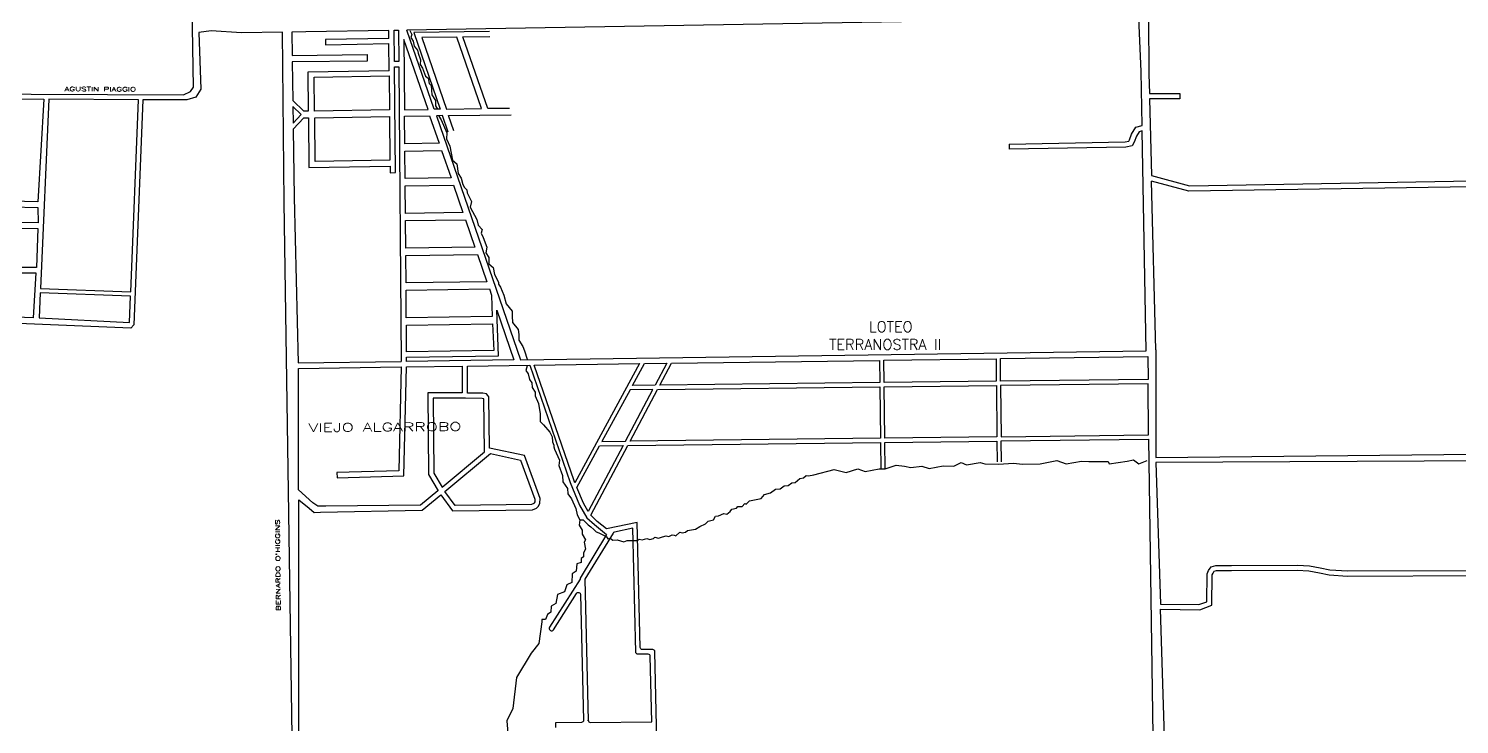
# Model space of a CAD drawing. Header units: millimetres. Extents: x 4374322 to 4409026, y 6503580 to 6534206.
# Drawn here: x 4388599 to 4391967, y 6514130 to 6515767 of the extents above; entities that cross this region are included whole.
import ezdxf

# ---------------------------------------------------------------- set-up
doc = ezdxf.new("R2010")
doc.units = ezdxf.units.MM
for name, color, linetype in [('CANAL', 252, 'Continuous'), ('LINEA CALLE', 252, 'Continuous'), ('NOMBRE BARRIO', 8, 'Continuous'), ('NOMBRE CALLE', 252, 'Continuous')]:
    doc.layers.add(name, color=color, linetype=linetype)
doc.styles.add('ROMANS', font='romans')

msp = doc.modelspace()

# ---------------------------------------------------------------- linework, layer by layer
at = {"layer": 'CANAL', "transparency": 33554687}
for points in [[(4389496.5, 6515762.6), (4389501.4, 6515753.4), (4389499.4, 6515745.7), (4389504.6, 6515737.1), (4389507.1, 6515725.4), (4389514.5, 6515716.3), (4389515.9, 6515709.1), (4389521.6, 6515693.8), (4389521.1, 6515682.7), (4389526.6, 6515673.7), (4389533.3, 6515655.2), (4389539.7, 6515650.4), (4389541.9, 6515637.8), (4389546.5, 6515632.8), (4389548.1, 6515611.4), (4389556.9, 6515597.6), (4389557.1, 6515585), (4389561.4, 6515577.1)], [(4389564.8, 6515562), (4389564.8, 6515560.6), (4389570.2, 6515552.2), (4389583.5, 6515521.6), (4389582.9, 6515507.7), (4389591, 6515490.4), (4389597.4, 6515457.5), (4389607.2, 6515448.9), (4389610.1, 6515425.8), (4389617.6, 6515414.8), (4389621.1, 6515399.8), (4389625.7, 6515392.8), (4389630.9, 6515387.7), (4389631.5, 6515380.7), (4389641.8, 6515359.8), (4389638.8, 6515346.6), (4389654.1, 6515317.5), (4389657.7, 6515304.3), (4389667.3, 6515294.6), (4389664.8, 6515285.9), (4389669.4, 6515275.2)], [(4389669.4, 6515275.2), (4389677.9, 6515252.7), (4389675.3, 6515239.6), (4389682.3, 6515228.2), (4389682.3, 6515213.4), (4389692.8, 6515204.6), (4389696.3, 6515188), (4389705.1, 6515170.6), (4389705.1, 6515165.3), (4389710.3, 6515158.3), (4389718.2, 6515140), (4389723.4, 6515119), (4389737.4, 6515102.4), (4389737.4, 6515090.1), (4389738.3, 6515075.3), (4389751.4, 6515058.7), (4389753.2, 6515047.3), (4389753.2, 6515034.2), (4389762.8, 6515019.3), (4389766.3, 6515008.8), (4389772.6, 6514989.1)], [(4389773.2, 6514973.2), (4389770, 6514962.7), (4389775.5, 6514954.8), (4389778, 6514941.3), (4389784.1, 6514933.3), (4389784.7, 6514922.9), (4389791.5, 6514911.8), (4389791.5, 6514903.2), (4389799.5, 6514885.2), (4389803.2, 6514860.7), (4389803.8, 6514842.9), (4389811.1, 6514834.9), (4389826, 6514817.4), (4389832, 6514806.7), (4389832.6, 6514795), (4389835.7, 6514787.1), (4389835.7, 6514782.8), (4389837.5, 6514777.2), (4389848.6, 6514751.8), (4389847.4, 6514739), (4389856, 6514715.6), (4389856.6, 6514700.3), (4389867.7, 6514685), (4389868.9, 6514672.1), (4389876.9, 6514660.4), (4389887.3, 6514637.5), (4389890.4, 6514622.7), (4389896.5, 6514611.1), (4389895.3, 6514598.8), (4389902.7, 6514587.2), (4389902.7, 6514577.3), (4389910.1, 6514564.5), (4389907, 6514558.9), (4389910.1, 6514542.4), (4389905.1, 6514533.8), (4389905.8, 6514524), (4389900.2, 6514520.3), (4389899.6, 6514511.1), (4389889.8, 6514507.4), (4389888.5, 6514490.5), (4389878.7, 6514484.4), (4389878.1, 6514463.5), (4389866.4, 6514458.6), (4389860.9, 6514441.4), (4389844.3, 6514435.9), (4389840.6, 6514414.4), (4389829.6, 6514407.7), (4389828.3, 6514393.6), (4389820.4, 6514388.1), (4389816.1, 6514377), (4389807.5, 6514377), (4389807.5, 6514371.5)], [(4389896.5, 6514611.1), (4389904.9, 6514611.1), (4389911, 6514605.1), (4389916.7, 6514599.4), (4389922.5, 6514594.6), (4389929.7, 6514588.5), (4389935.2, 6514582.8), (4389941.5, 6514580.4), (4389952.7, 6514575.2), (4389959.3, 6514571), (4389963, 6514566.5), (4389968.4, 6514568), (4389974.2, 6514563.7), (4389984.4, 6514564), (4390000.8, 6514559.8), (4390008.3, 6514562.8), (4390022.9, 6514562.5), (4390031.6, 6514562.8), (4390036.5, 6514565.6), (4390043.4, 6514564.3), (4390054.6, 6514567.1), (4390061.9, 6514565.3), (4390070, 6514567.1), (4390073.4, 6514570.7), (4390081.8, 6514568), (4390091.8, 6514571), (4390099.7, 6514573.4), (4390106, 6514571.9), (4390114.2, 6514575.8), (4390119.3, 6514575.2), (4390123, 6514573.4), (4390132.6, 6514582.5), (4390137.8, 6514580.4), (4390145.3, 6514582.5), (4390150.5, 6514586.1), (4390169, 6514588.9), (4390179, 6514595.8), (4390192.6, 6514601.6), (4390198.7, 6514607.9), (4390211.4, 6514611.5), (4390216.5, 6514619.7), (4390223.2, 6514620.9), (4390235.9, 6514626), (4390243.1, 6514624.8), (4390250.4, 6514630.6), (4390254.6, 6514636.3), (4390265.5, 6514638.4), (4390268.8, 6514642.6), (4390278.8, 6514642.6), (4390285.5, 6514649.3), (4390288.8, 6514648.4), (4390296.3, 6514655.9), (4390323.8, 6514661.3), (4390331.5, 6514670.9), (4390346, 6514674.8), (4390357.6, 6514683), (4390368.3, 6514684.5), (4390377.9, 6514691.2), (4390387.6, 6514692.2), (4390395.8, 6514698), (4390404, 6514698.9), (4390414.7, 6514708.1), (4390423.4, 6514710), (4390429.7, 6514715.4), (4390435, 6514714.4), (4390447.6, 6514716.8), (4390495.6, 6514729.7), (4390524, 6514722.3), (4390551.1, 6514730.9), (4390568.4, 6514724.8), (4390601.8, 6514730.9), (4390615.4, 6514730.9), (4390641.3, 6514739.6), (4390661.1, 6514737.1), (4390675.9, 6514734.6), (4390701.9, 6514737.1), (4390719.2, 6514732.2), (4390752.5, 6514738.3), (4390777.2, 6514737.1), (4390794.5, 6514745.7), (4390806.9, 6514740.8), (4390839, 6514745.7), (4390850.1, 6514743.3), (4390882.2, 6514742), (4390918.1, 6514744.5), (4390939.1, 6514742), (4390980.2, 6514743.3), (4391019.7, 6514750.7), (4391041.9, 6514743.3), (4391077.8, 6514749.5), (4391095.1, 6514748.3), (4391140.8, 6514748.3), (4391143.2, 6514743.3), (4391185.3, 6514749.5), (4391200.1, 6514752), (4391212.4, 6514743.3), (4391232.2, 6514750.7)], [(4389807.5, 6514371.5), (4389800.4, 6514320), (4389782.1, 6514297.5), (4389747.4, 6514240.5), (4389739.2, 6514167.2), (4389725, 6514138.6), (4389729.1, 6514089.8), (4389706.6, 6514042.9), (4389706.6, 6513987.9), (4389720.9, 6513949.2), (4389716.8, 6513912.5), (4389710.7, 6513877.9), (4389718.9, 6513853.4), (4389715.9, 6513801.2)]]:
    msp.add_lwpolyline(points, dxfattribs=at)
at = {"layer": 'LINEA CALLE', "transparency": 33554687}
for points in [[(4391231.9, 6515946.7), (4391235.9, 6515793.2), (4391236.3, 6515659.4), (4391237.5, 6515614.3), (4391309.5, 6515614.3), (4391309.5, 6515601.9), (4391237.8, 6515601.9), (4391242.5, 6515421.1), (4391331.7, 6515397.2), (4391997.9, 6515409.1), (4391995.3, 6515948.5)], [(4388425.4, 6515613.7), (4388963.8, 6515611.1), (4388980.2, 6515618.7), (4388987.5, 6515629.5), (4388983.5, 6515864.2)], [(4391212.4, 6515792.5), (4389489.6, 6515763.4)], [(4390907.4, 6515495.4), (4391180.9, 6515500.3), (4391188.9, 6515501.9), (4391190.6, 6515504.9), (4391195.8, 6515518.8), (4391205.6, 6515535.2), (4391220.6, 6515538.9), (4391218.3, 6515666.1), (4391212.4, 6515792.5)], [(4389447.4, 6515762.7), (4389252.2, 6515759.4), (4389218.6, 6515758.9), (4389219.4, 6515703.6)], [(4389447.5, 6515743.4), (4389298, 6515741.1), (4389298, 6515729.1), (4389447.6, 6515731.5)], [(4389447.5, 6515743.4), (4389447.4, 6515762.7)], [(4389482.9, 6515741), (4389484.3, 6515576), (4389539.6, 6515576.8), (4389482.9, 6515741)], [(4389684.3, 6515760.3), (4389684.3, 6515760.3), (4389506.2, 6515757.5), (4389568.4, 6515577.2), (4389554, 6515577), (4389489.6, 6515763.4)], [(4389731.2, 6515579.3), (4389680, 6515578.9), (4389621.8, 6515747.4), (4389685.1, 6515748.3)], [(4389448.1, 6515667.4), (4389447.6, 6515731.5)], [(4389219.4, 6515703.6), (4389396, 6515705.6), (4389396, 6515690.5), (4389219.7, 6515688.6)], [(4389219.7, 6515688.6), (4389221, 6515597.5)], [(4389221.9, 6515530.4), (4389247.1, 6515556.9), (4389257.9, 6515557), (4389258.9, 6515440.3), (4389450, 6515443.3), (4389450.1, 6515427.9), (4389462.6, 6515428.1), (4389460.4, 6515676.9), (4389470.9, 6515677), (4389476.6, 6514983.8)], [(4389447.9, 6515667.4), (4389256.6, 6515664.4), (4389257.6, 6515572.4), (4389247.4, 6515572.3)], [(4388424.5, 6515577.8), (4388424.9, 6515602.7), (4388635.1, 6515601.1), (4388621.3, 6515359.1), (4388558, 6515360.8), (4388558.7, 6515347.7), (4388621.1, 6515345.7), (4388621.5, 6515309.7), (4388557.5, 6515310.5), (4388558.9, 6515297.4), (4388620.9, 6515296.8), (4388617.9, 6515204.7), (4388555.9, 6515205.2), (4388555.9, 6515192.6), (4388616.3, 6515192.1), (4388610, 6515086.3), (4388406.7, 6515094.5), (4388407.1, 6515291), (4388409.7, 6515402), (4388424.5, 6515578.1)], [(4389247.4, 6515572.3), (4389221, 6515597.5)], [(4389240.9, 6515564.8), (4389221.2, 6515583.6)], [(4389221.2, 6515583.6), (4389221.7, 6515544.6)], [(4389221.7, 6515544.6), (4389240.9, 6515564.8)], [(4389221.7, 6515544.6), (4389221.7, 6515544.6)], [(4389586.9, 6515523.6), (4389573.6, 6515562.1), (4389559.2, 6515561.9), (4389757.3, 6514987.8)], [(4389600.5, 6515526.1), (4389588, 6515562.3), (4389734.9, 6515564.2)], [(4389221.9, 6515530.4), (4389224.2, 6515369.3), (4389234, 6514980.4), (4389476.6, 6514983.8)], [(4390907.4, 6515495.4), (4390907.6, 6515483)], [(4391253.1, 6515011), (4391242.8, 6515408.2)], [(4391253.1, 6515011), (4391252.8, 6514758.1), (4392006.4, 6514765.6), (4391996.8, 6515394.7), (4391330.2, 6515384.7), (4391242.8, 6515408.2)], [(4388839.3, 6515137.4), (4388626.7, 6515145.6), (4388624, 6515086.2), (4388836.8, 6515075.1), (4388839.3, 6515137.6)], [(4389562.8, 6514679.6), (4389522, 6514645.5), (4389299.1, 6514643.3), (4389280.4, 6514643.3), (4389268.4, 6514651.1), (4389234.5, 6514681.8), (4389234.5, 6514967.5), (4389476.3, 6514970.9), (4389470.6, 6514726.8), (4389325.1, 6514722.7), (4389325.5, 6514710.3), (4389482.8, 6514714.7), (4389488.7, 6514971), (4389620.2, 6514972.8), (4389620.2, 6514909.7), (4389539.3, 6514909.7), (4389540.9, 6514717.8), (4389563, 6514679.1)], [(4390009.5, 6514927.1), (4390008.9, 6514927.1)], [(4389672.2, 6514771), (4389670.6, 6514895.9), (4389667.3, 6514896.5), (4389627.5, 6514897.3), (4389551.8, 6514897.3), (4389553.3, 6514721.1), (4389572.4, 6514687.7), (4389672.1, 6514771)], [(4389579.2, 6514678), (4389686.5, 6514766.9), (4389757.1, 6514751.8), (4389790.9, 6514659.6), (4389790.7, 6514653.3), (4389789.6, 6514650.9), (4389788.2, 6514649.6), (4389782.8, 6514647.4), (4389603.6, 6514645), (4389579.2, 6514678)], [(4389922.9, 6514622.3), (4390010.1, 6514786.4), (4390604.9, 6514793.4), (4390605.7, 6514730.5)], [(4390615.7, 6514730.6), (4390614.9, 6514793.5), (4390878.6, 6514796.6), (4390879.1, 6514747.5)], [(4389910.6, 6514620.4), (4389910.1, 6514619.5)], [(4391291.7, 6513499.7), (4391263.8, 6514400.9), (4391356.3, 6514399.7), (4391384.5, 6514410.2), (4391385.6, 6514481.4), (4391387.5, 6514486), (4391390.5, 6514490.3), (4391395.9, 6514491.9), (4391430.6, 6514491.9), (4391585.7, 6514492.9), (4391613, 6514491.3), (4391637.7, 6514486.7), (4391661, 6514481.8), (4391703.9, 6514478.9), (4392012.3, 6514479.9), (4392062.4, 6514487.2), (4392062.3, 6514490.6), (4392328, 6514495.4), (4392339.5, 6514493.5), (4392342, 6514487.8), (4392387.9, 6514200.4), (4392453.4, 6513830.4)]]:
    msp.add_lwpolyline(points, dxfattribs=at)
for points in [[(4389201, 6515358.8), (4389197, 6515758.6), (4389100.4, 6515757.2), (4389029.2, 6515761.5), (4389000.3, 6515757.8), (4389004.6, 6515624.5), (4388992.6, 6515605.7), (4388971.4, 6515599.2), (4388868.2, 6515599), (4388846.8, 6515069.8), (4388839.7, 6515062.4), (4388404.7, 6515080), (4388400.5, 6515006.2), (4388403.2, 6515001.8), (4388411.4, 6515000.2), (4388501.6, 6514998.1), (4388514.9, 6514991.5), (4388568.4, 6514373.8), (4388560.6, 6513992.5), (4388885.5, 6513983.5), (4389221.2, 6513997.8)], [(4389459.8, 6515762.9), (4389470.3, 6515763.1), (4389470.7, 6515689.6), (4389460.2, 6515689.5)], [(4389524.6, 6515745.9), (4389582.8, 6515577.4), (4389665.6, 6515578.6), (4389607.4, 6515747.1)], [(4389272.4, 6515572.6), (4389271.2, 6515652.5), (4389448, 6515655.5), (4389448.9, 6515575.4)], [(4388627.1, 6515155.6), (4388839.7, 6515147.6), (4388858.2, 6515599.1), (4388647.2, 6515600.7)], [(4389274.2, 6515454.4), (4389272.9, 6515557.2), (4389449, 6515560.2), (4389449.9, 6515457.5)], [(4389484.9, 6515496.1), (4389484.3, 6515560.8), (4389543.3, 6515561.7), (4389565.5, 6515497.3)], [(4389485.7, 6515414.2), (4389485, 6515478.9), (4389571.4, 6515480.2), (4389593.7, 6515415.8)], [(4389486.3, 6515332.2), (4389485.8, 6515397), (4389599.6, 6515398.7), (4389621.8, 6515334.3)], [(4389487, 6515250.4), (4389486.5, 6515315.1), (4389627.7, 6515317.2), (4389649.9, 6515252.8)], [(4389694.1, 6515009.5), (4389489, 6515006.6), (4389488.5, 6515069.4), (4389691.5, 6515072.4)], [(4389885.3, 6514698.1), (4389883.4, 6514702.7), (4389789.6, 6514975.2), (4390037.4, 6514978.6)], [(4390048.9, 6514978.8), (4390101.4, 6514979.5), (4390074, 6514927.9), (4390020.7, 6514927.2)], [(4390112.8, 6514979.7), (4390602.4, 6514986.4), (4390603.1, 6514934.1), (4390085.3, 6514928)], [(4390613.1, 6514934.2), (4390612.4, 6514986.6), (4390876.8, 6514990.2), (4390877.3, 6514937.3)], [(4390887.3, 6514937.4), (4390886.8, 6514990.4), (4391234.2, 6514995.2), (4391234.5, 6514941.5)], [(4389948.8, 6514795.6), (4390004, 6514796.3), (4390068.6, 6514917.8), (4390015.2, 6514917.2)], [(4390080, 6514917.9), (4390603.2, 6514924.1), (4390604.8, 6514803.4), (4390015.4, 6514796.4)], [(4390878.5, 6514806.6), (4390614.8, 6514803.5), (4390613.2, 6514924.2), (4390877.4, 6514927.3)], [(4391235.4, 6514810.8), (4391234.6, 6514931.5), (4390887.4, 6514927.4), (4390888.5, 6514806.7)], [(4389916.1, 6514630.9), (4389905.1, 6514650.4), (4389889.7, 6514687.5), (4389943.3, 6514785.6), (4389998.7, 6514786.2)], [(4392042.5, 6514749.9), (4391253.1, 6514745.7), (4391263.4, 6514412.9), (4391354.2, 6514411.7), (4391372.6, 6514418.6), (4391373.7, 6514483.9), (4391376.9, 6514491.7), (4391383.2, 6514500.7), (4391394.2, 6514503.9), (4391430.6, 6514503.9), (4391586.1, 6514504.9), (4391614.5, 6514503.2), (4391640, 6514498.5), (4391662.7, 6514493.8), (4391704.3, 6514490.9), (4392011.4, 6514491.9), (4392050.1, 6514497.5)]]:
    msp.add_lwpolyline(points, close=True, dxfattribs=at)
at = {"layer": 'LINEA CALLE', "linetype": 'Continuous', "transparency": 33554687}
msp.add_lwpolyline([(4389757.3, 6514987.8), (4389757.3, 6514987.8), (4391230.3, 6515008.7), (4391220.9, 6515526.2), (4391213.6, 6515524.4), (4391207, 6515513.5), (4391201.9, 6515499.6), (4391196.8, 6515490.9), (4391182.2, 6515488), (4390907.6, 6515483)], dxfattribs=at)
for points in [[(4389678, 6515171.3), (4389487.7, 6515168.5), (4389487.1, 6515233.2), (4389655.8, 6515235.7)], [(4389683.9, 6515154.3), (4389688.8, 6515140.1), (4389690.8, 6515089.6), (4389488.3, 6515086.6), (4389487.8, 6515151.3)], [(4389489, 6514993.6), (4389705.2, 6514996.7), (4389701.1, 6515104.6), (4389741.4, 6514987.6), (4389489, 6514984)]]:
    msp.add_lwpolyline(points, close=True, dxfattribs=at)
at = {"layer": 'LINEA CALLE', "transparency": 33554687}
for points in [[(4389235.2, 6513997.8), (4389235, 6514658.6), (4389259.7, 6514638.3), (4389271.1, 6514628.2), (4389286.1, 6514629), (4389525.5, 6514633.6), (4389569.7, 6514670.1), (4389597.4, 6514632.6), (4389785.4, 6514635), (4389794.9, 6514639), (4389799.8, 6514643.4), (4389803, 6514650.3), (4389803.4, 6514661.5), (4389766.4, 6514762.5), (4389684.4, 6514780), (4389682.9, 6514900.9), (4389680.2, 6514903.9), (4389676.9, 6514907.3), (4389668.6, 6514908.9), (4389632.4, 6514909.3), (4389632.6, 6514973), (4389779, 6514975), (4389874.1, 6514699.2), (4389896.1, 6514646), (4389913.1, 6514616), (4389931.1, 6514599.9), (4389959.9, 6514576.4), (4389897.4, 6514474.1), (4389897.4, 6514471.7), (4389825.5, 6514358.4, 0.414214), (4389827, 6514351.5), (4389827.8, 6514351, 0.414214), (4389834.7, 6514352.5), (4389889.1, 6514438.2, -0.741203), (4389898.3, 6514435.6), (4389905.6, 6514139.5, -0.418213), (4389900.6, 6514134.4), (4389839.8, 6514133.8), (4389839.9, 6514122.8)], [(4390889.1, 6514747.6), (4390888.6, 6514796.7), (4391235.4, 6514800.8), (4391249.9, 6513835.6), (4390089.8, 6513805.8, -0.415013), (4390084.7, 6513810.7), (4390073.5, 6514301, 0.406314), (4390068.5, 6514305.8), (4390044.2, 6514305.9, -0.405957), (4390039.2, 6514310.8), (4390032.1, 6514604.9), (4389959.5, 6514589.7), (4389937.6, 6514607.6), (4389922.9, 6514622.3)], [(4389916.5, 6514139.5, 0.407739), (4389921.5, 6514134.6), (4390066.3, 6514136.2), (4390062.8, 6514290.1, 0.406314), (4390057.8, 6514295), (4390033.5, 6514295.1, -0.405957), (4390028.5, 6514299.9), (4390021.5, 6514591.5), (4389978.2, 6514582.4, 0.206723), (4389975, 6514580.2), (4389908.4, 6514471.2), (4389916.5, 6514138.5), (4389916.5, 6514139.5)]]:
    msp.add_lwpolyline(points, format="xyb", dxfattribs=at)

# ---------------------------------------------------------------- texts
at = {"layer": 'NOMBRE BARRIO', "transparency": 33554687, "style": 'ROMANS', "width": 1.5}
msp.add_text('VIEJO ALGARROBO', height=20, rotation=0.4355, dxfattribs=at).set_placement((4389258, 6514818))
at = {"layer": 'NOMBRE BARRIO', "transparency": 33554687, "insert": (4390474.7, 6515077.9), "char_height": 25, "attachment_point": 1, "style": 'ROMANS'}
msp.add_mtext_dynamic_manual_height_columns('\\pi102.64;LOTEO\\P\\pi9.1893;TERRANOSTRA II', width=311.236, gutter_width=2771.7, heights=[0], dxfattribs=at)
at = {"layer": 'NOMBRE CALLE', "transparency": 33554687, "style": 'ROMANS', "width": 1.5}
for s, rotation, p in [('AGUSTIN PIAGGIO', 359.6447, (4388683.7, 6515619.9)), ('BERNARDO O`HIGGINS', 90.5363, (4389192.2, 6514396.9))]:
    msp.add_text(s, height=10, rotation=rotation, dxfattribs=at).set_placement(p)

doc.saveas('drawing.dxf')
